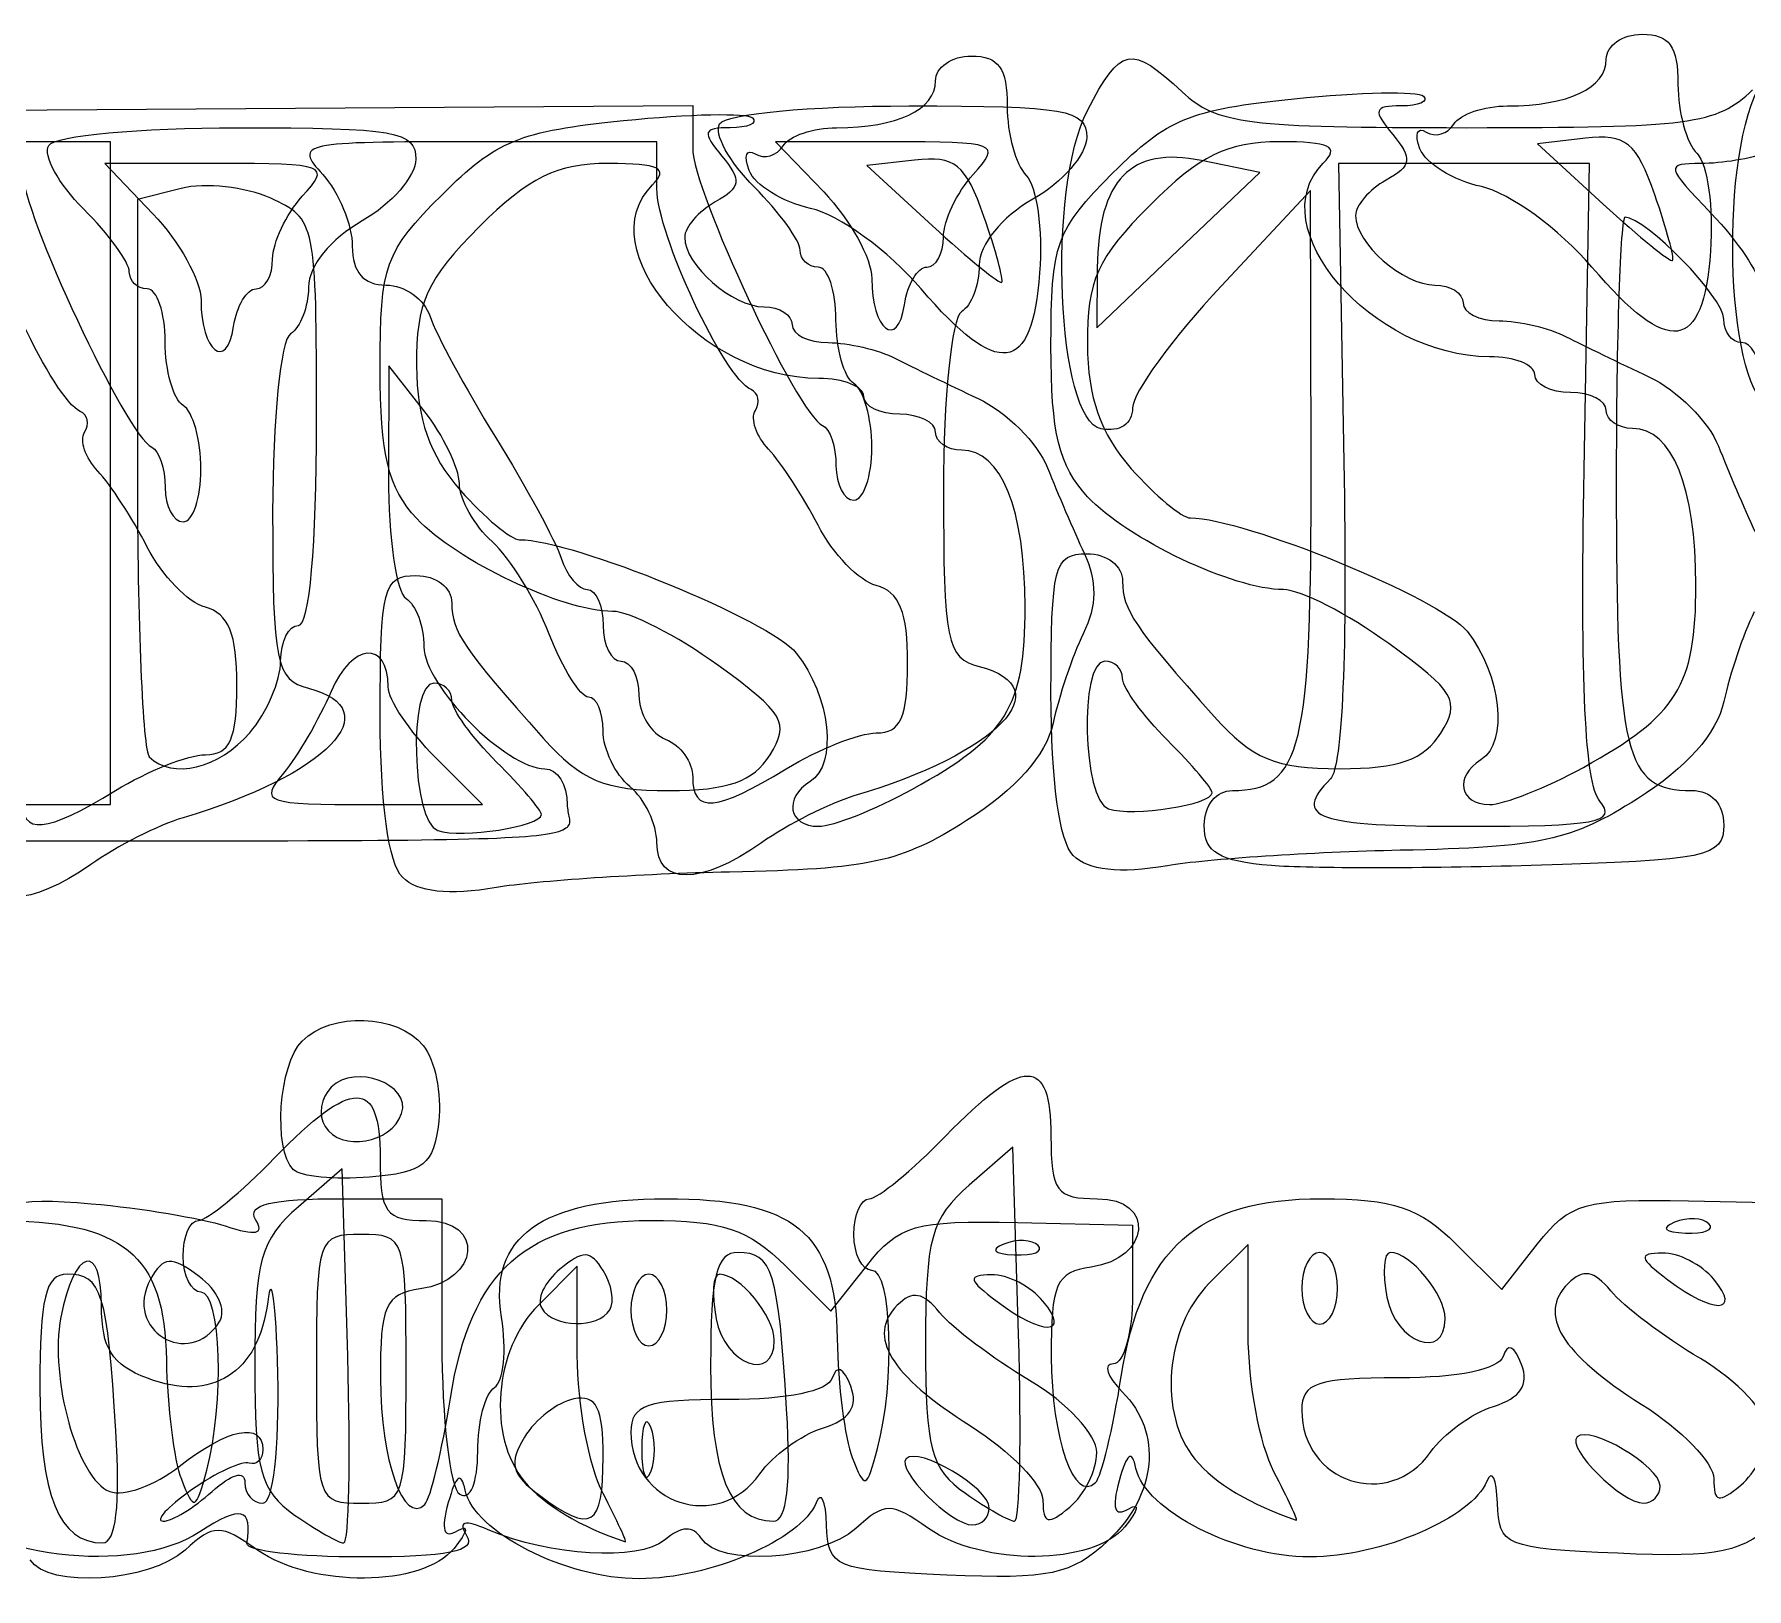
# Model space of a CAD drawing. Extents: x 2.03 to 5.39, y 7.1 to 8.91.
# Drawn here: x 2.6698 to 2.9885, y 7.5666 to 7.8558 of the extents above; entities that cross this region are included whole.
import ezdxf

# ---------------------------------------------------------------- set-up
doc = ezdxf.new("R2010")
doc.units = 0
doc.layers.add('Layer_1', color=7, linetype='CONTINUOUS')

msp = doc.modelspace()

# ---------------------------------------------------------------- linework, layer by layer
at = {"layer": 'Layer_1', "color": 7}
for p, q in [((2.659878, 7.841664), (2.792333, 7.842537)), ((2.792333, 7.842537), (2.792333, 7.834633)), ((2.684003, 7.835796), (2.656965, 7.835796)), ((2.684003, 7.77413), (2.684003, 7.835796)), ((2.78567, 7.835797), (2.75182, 7.835797)), ((2.78567, 7.827084), (2.78567, 7.835797)), ((2.828896, 7.835797), (2.807756, 7.835797)), ((2.807756, 7.835797), (2.816713, 7.826448)), ((2.958433, 7.836434), (2.949529, 7.835405)), ((2.833613, 7.832386), (2.824709, 7.831357)), ((2.897866, 7.830077), (2.887016, 7.832296)), ((2.887016, 7.832296), (2.887021, 7.832296)), ((2.949529, 7.835405), (2.961755, 7.824201)), ((2.704076, 7.831749), (2.682936, 7.831749)), ((2.682936, 7.831749), (2.691893, 7.8224)), ((2.824709, 7.831357), (2.836935, 7.820153)), ((2.882689, 7.815613), (2.897866, 7.830077)), ((2.93585, 7.831758), (2.912517, 7.831758)), ((2.912517, 7.831758), (2.91351, 7.776247)), ((2.959183, 7.831757), (2.93585, 7.831758)), ((2.958195, 7.774781), (2.959183, 7.831757)), ((2.697146, 7.827118), (2.689003, 7.825074)), ((2.907263, 7.826749), (2.890723, 7.809016)), ((2.90739, 7.775677), (2.907263, 7.826749)), ((2.971353, 7.825925), (2.971353, 7.825924)), ((2.689003, 7.825074), (2.689003, 7.774325)), ((2.846533, 7.821877), (2.846533, 7.821876)), ((2.867512, 7.801148), (2.882689, 7.815613)), ((2.835902, 7.812464), (2.835902, 7.812464)), ((2.867623, 7.812282), (2.867512, 7.801148)), ((2.959653, 7.812471), (2.959653, 7.812471)), ((2.711082, 7.808415), (2.711082, 7.808415)), ((2.834833, 7.808423), (2.834833, 7.808423)), ((2.735818, 7.79413), (2.73574, 7.773494)), ((2.742337, 7.785797), (2.735818, 7.79413)), ((2.684003, 7.712463), (2.684003, 7.77413)), ((2.709929, 7.725835), (2.709929, 7.725835)), ((2.744458, 7.721251), (2.744458, 7.721252)), ((2.753246, 7.712464), (2.744458, 7.721251)), ((2.809756, 7.719118), (2.809756, 7.719118)), ((2.958068, 7.719393), (2.958068, 7.719393)), ((2.684936, 7.71507), (2.684936, 7.71507)), ((2.833249, 7.715345), (2.833249, 7.715345)), ((2.889003, 7.71467), (2.889003, 7.71467)), ((2.657781, 7.712463), (2.684003, 7.712463)), ((2.732274, 7.712464), (2.753246, 7.712464)), ((2.961103, 7.71311), (2.961103, 7.71311)), ((2.764184, 7.710622), (2.764183, 7.710622)), ((2.785666, 7.705389), (2.78567, 7.705389)), ((2.863158, 7.702976), (2.863157, 7.702976)), ((2.738338, 7.698927), (2.738338, 7.698928)), ((2.900017, 7.701117), (2.900017, 7.701117)), ((2.738171, 7.654962), (2.738171, 7.654962)), ((2.851916, 7.648721), (2.843793, 7.641658)), ((2.852959, 7.613919), (2.851916, 7.648721)), ((2.718051, 7.644527), (2.718051, 7.644527)), ((2.727096, 7.644673), (2.718973, 7.63761)), ((2.72814, 7.609871), (2.727096, 7.644673)), ((2.72714, 7.639131), (2.74567, 7.639131)), ((2.74567, 7.639131), (2.74567, 7.612661)), ((2.977605, 7.638733), (2.999003, 7.63827)), ((2.852786, 7.634685), (2.874183, 7.634222)), ((2.874183, 7.634222), (2.874183, 7.621318)), ((2.981434, 7.634478), (2.981434, 7.634478)), ((2.856614, 7.63043), (2.856614, 7.630429)), ((2.895668, 7.630612), (2.888446, 7.62339)), ((2.89569, 7.614038), (2.895668, 7.630612)), ((2.934419, 7.630682), (2.942866, 7.622236)), ((2.942866, 7.622236), (2.949537, 7.630716)), ((2.770848, 7.626564), (2.763626, 7.619342)), ((2.770871, 7.60999), (2.770848, 7.626564)), ((2.809599, 7.626634), (2.818046, 7.618188)), ((2.818046, 7.618188), (2.824717, 7.626668)), ((2.912337, 7.622464), (2.912337, 7.622464)), ((2.982337, 7.624135), (2.982337, 7.62413)), ((2.857517, 7.620087), (2.857517, 7.620082)), ((2.704316, 7.616302), (2.704316, 7.616303)), ((2.77692, 7.618456), (2.77692, 7.618456)), ((2.787517, 7.618416), (2.787517, 7.618416)), ((2.932337, 7.616797), (2.932337, 7.616797)), ((2.807517, 7.612749), (2.807517, 7.612749)), ((2.85296, 7.613919), (2.852959, 7.613919)), ((2.72814, 7.609871), (2.72814, 7.609871)), ((2.739003, 7.607464), (2.739003, 7.607464)), ((2.809821, 7.599964), (2.809821, 7.599964)), ((2.784544, 7.59663), (2.784544, 7.59663)), ((2.685001, 7.595916), (2.685001, 7.595916)), ((2.77567, 7.591042), (2.77567, 7.591042)), ((2.867517, 7.591885), (2.867517, 7.591885)), ((2.929648, 7.591986), (2.929648, 7.591985)), ((2.804828, 7.587938), (2.804828, 7.587937)), ((2.900491, 7.588297), (2.900493, 7.588297)), ((2.702907, 7.584647), (2.702907, 7.584647)), ((2.775671, 7.584249), (2.775673, 7.584249)), ((2.972337, 7.58568), (2.972337, 7.58568)), ((2.847517, 7.581632), (2.847517, 7.581632))]:
    msp.add_line(p, q, dxfattribs=at)
for points in [[(2.962337, 7.851154), (2.962337, 7.853707), (2.965337, 7.855797), (2.969003, 7.855797)], [(2.969003, 7.855797), (2.974083, 7.855797), (2.97567, 7.853575), (2.97567, 7.846464)], [(2.837517, 7.847105), (2.837517, 7.849659), (2.840517, 7.851749), (2.844183, 7.851749)], [(2.844183, 7.851749), (2.849263, 7.851749), (2.85085, 7.849527), (2.85085, 7.842415)], [(2.865792, 7.841636), (2.871954, 7.853553), (2.873913, 7.853936), (2.883416, 7.845082)], [(2.943927, 7.842464), (2.955248, 7.842464), (2.962337, 7.84581), (2.962337, 7.851154)], [(2.819107, 7.838415), (2.830428, 7.838415), (2.837517, 7.841762), (2.837517, 7.847105)], [(2.883416, 7.845082), (2.889851, 7.839087), (2.895179, 7.838415), (2.936329, 7.838415)], [(2.904281, 7.843791), (2.916507, 7.845044), (2.92732, 7.845257), (2.928312, 7.844266)], [(2.936329, 7.838415), (2.978259, 7.838415), (2.982712, 7.839002), (2.989555, 7.845431)], [(2.97567, 7.846464), (2.97567, 7.84133), (2.977266, 7.835534), (2.979217, 7.833583)], [(2.99317, 7.786421), (2.984913, 7.787997), (2.983053, 7.831068), (2.990612, 7.845684)], [(2.79735, 7.839155), (2.798479, 7.840981), (2.814221, 7.84246), (2.83253, 7.84246)], [(2.83253, 7.84246), (2.861874, 7.84246), (2.865664, 7.841792), (2.865645, 7.836627)], [(2.85085, 7.842415), (2.85085, 7.837282), (2.852446, 7.831486), (2.854397, 7.829535)], [(2.870528, 7.829989), (2.880598, 7.840059), (2.88486, 7.841801), (2.904281, 7.843791)], [(2.924151, 7.842463), (2.919067, 7.842463), (2.918839, 7.841678), (2.922604, 7.837141)], [(2.928312, 7.844266), (2.929303, 7.843275), (2.927431, 7.842463), (2.924151, 7.842463)], [(2.93397, 7.839076), (2.935121, 7.840939), (2.939602, 7.842464), (2.943927, 7.842464)], [(2.745709, 7.825941), (2.755778, 7.836011), (2.76004, 7.837753), (2.779462, 7.839743)], [(2.779462, 7.839743), (2.791687, 7.840996), (2.802501, 7.841209), (2.803492, 7.840218)], [(2.80382, 7.827336), (2.799138, 7.832018), (2.796227, 7.837337), (2.79735, 7.839155)], [(2.803492, 7.840218), (2.804483, 7.839226), (2.802611, 7.838415), (2.799331, 7.838415)], [(2.86835, 7.782373), (2.860093, 7.783949), (2.858233, 7.827019), (2.865792, 7.841636)], [(2.928811, 7.837582), (2.930497, 7.83654), (2.932818, 7.837212), (2.93397, 7.839076)], [(2.67253, 7.835106), (2.673659, 7.836933), (2.689401, 7.838412), (2.70771, 7.838412)], [(2.70771, 7.838412), (2.737054, 7.838412), (2.740844, 7.837744), (2.740825, 7.832579)], [(2.75182, 7.835797), (2.719238, 7.835797), (2.718177, 7.835569), (2.723487, 7.829701)], [(2.799331, 7.838415), (2.794247, 7.838415), (2.794019, 7.837629), (2.797784, 7.833092)], [(2.80915, 7.835028), (2.810301, 7.836891), (2.814782, 7.838415), (2.819107, 7.838415)], [(2.84452, 7.829701), (2.849809, 7.835546), (2.849166, 7.835797), (2.828896, 7.835797)], [(2.865645, 7.836627), (2.865635, 7.833418), (2.861133, 7.828238), (2.855645, 7.825115)], [(2.901448, 7.835797), (2.891902, 7.835797), (2.886646, 7.833218), (2.877448, 7.824019)], [(2.90967, 7.831797), (2.912781, 7.834908), (2.910954, 7.835797), (2.901448, 7.835797)], [(2.922604, 7.837141), (2.926329, 7.832652), (2.926132, 7.83132), (2.921346, 7.828642)], [(2.927653, 7.834507), (2.926604, 7.83724), (2.927125, 7.838624), (2.928811, 7.837582)], [(2.971353, 7.825924), (2.967954, 7.835688), (2.965967, 7.837305), (2.958433, 7.836434)], [(2.679, 7.823288), (2.674318, 7.82797), (2.671407, 7.833289), (2.67253, 7.835106)], [(2.740825, 7.832579), (2.740815, 7.82937), (2.736314, 7.82419), (2.730825, 7.821067)], [(2.792333, 7.834633), (2.792333, 7.826704), (2.811812, 7.785099), (2.8165, 7.783016)], [(2.797784, 7.833092), (2.801509, 7.828604), (2.801312, 7.827272), (2.796526, 7.824593)], [(2.802833, 7.830459), (2.801784, 7.833192), (2.802305, 7.834576), (2.803991, 7.833534)], [(2.803991, 7.833534), (2.805677, 7.832492), (2.807998, 7.833164), (2.80915, 7.835028)], [(2.846533, 7.821876), (2.843134, 7.83164), (2.841147, 7.833257), (2.833613, 7.832386)], [(2.887021, 7.832296), (2.873841, 7.834992), (2.867779, 7.828738), (2.867623, 7.812282)], [(2.939098, 7.827443), (2.933852, 7.828595), (2.928702, 7.831774), (2.927653, 7.834507)], [(2.979217, 7.833583), (2.981168, 7.831632), (2.982293, 7.82347), (2.981717, 7.815445)], [(2.992244, 7.833772), (2.989344, 7.832659), (2.983813, 7.831749), (2.979954, 7.831749)], [(2.667513, 7.830585), (2.667513, 7.822656), (2.686992, 7.781051), (2.69168, 7.778968)], [(2.7197, 7.825653), (2.724989, 7.831498), (2.724346, 7.831749), (2.704076, 7.831749)], [(2.723487, 7.829701), (2.726521, 7.826348), (2.729003, 7.820348), (2.729003, 7.816368)], [(2.776628, 7.831749), (2.767082, 7.831749), (2.761826, 7.82917), (2.752628, 7.819971)], [(2.78485, 7.827749), (2.787961, 7.83086), (2.786134, 7.831749), (2.776628, 7.831749)], [(2.814278, 7.823395), (2.809032, 7.824547), (2.803882, 7.827726), (2.802833, 7.830459)], [(2.839003, 7.818034), (2.839003, 7.821098), (2.841486, 7.826348), (2.84452, 7.829701)], [(2.854397, 7.829535), (2.856348, 7.827584), (2.857473, 7.819422), (2.856897, 7.811397)], [(2.859003, 7.797759), (2.859003, 7.816929), (2.859858, 7.819318), (2.870528, 7.829989)], [(2.940625, 7.795797), (2.918688, 7.795797), (2.897875, 7.820002), (2.90967, 7.831797)], [(2.979954, 7.831749), (2.97328, 7.831749), (2.973375, 7.831291), (2.981893, 7.8224)], [(2.713812, 7.825277), (2.709124, 7.827414), (2.701624, 7.828242), (2.697146, 7.827118)], [(2.734183, 7.793711), (2.734183, 7.81288), (2.735038, 7.81527), (2.745709, 7.825941)], [(2.815805, 7.791749), (2.793868, 7.791749), (2.773055, 7.815954), (2.78485, 7.827749)], [(2.803191, 7.789679), (2.798166, 7.791908), (2.78567, 7.818585), (2.78567, 7.827084)], [(2.812333, 7.815642), (2.812333, 7.817392), (2.808502, 7.822654), (2.80382, 7.827336)], [(2.816713, 7.826448), (2.821639, 7.821306), (2.82567, 7.814056), (2.82567, 7.810337)], [(2.921346, 7.828642), (2.918224, 7.826895), (2.91567, 7.823933), (2.91567, 7.822059)], [(2.959653, 7.812471), (2.953593, 7.819553), (2.944343, 7.826291), (2.939098, 7.827443)], [(2.974675, 7.813692), (2.975057, 7.814074), (2.973562, 7.819579), (2.971353, 7.825925)], [(2.678371, 7.785631), (2.673346, 7.78786), (2.66085, 7.814537), (2.66085, 7.823036)], [(2.687513, 7.811594), (2.687513, 7.813344), (2.683682, 7.818606), (2.679, 7.823288)], [(2.722337, 7.783595), (2.722337, 7.820904), (2.722225, 7.821444), (2.713812, 7.825277)], [(2.714183, 7.813986), (2.714183, 7.81705), (2.716666, 7.8223), (2.7197, 7.825653)], [(2.796526, 7.824593), (2.793404, 7.822846), (2.79085, 7.819884), (2.79085, 7.818011)], [(2.834833, 7.808423), (2.828773, 7.815505), (2.819524, 7.822243), (2.814278, 7.823395)], [(2.855645, 7.825115), (2.849814, 7.821797), (2.845666, 7.816683), (2.845666, 7.812812)], [(2.877448, 7.824019), (2.86763, 7.814201), (2.865687, 7.809903), (2.865775, 7.798186)], [(2.961755, 7.824201), (2.968479, 7.818039), (2.974293, 7.81331), (2.974675, 7.813692)], [(2.691893, 7.8224), (2.696819, 7.817258), (2.70085, 7.810008), (2.70085, 7.806289)], [(2.730825, 7.821067), (2.724994, 7.817749), (2.720846, 7.812635), (2.720846, 7.808764)], [(2.752628, 7.819971), (2.74281, 7.810153), (2.740868, 7.805854), (2.740955, 7.794138)], [(2.836935, 7.820153), (2.843659, 7.813991), (2.849473, 7.809261), (2.849855, 7.809643)], [(2.849855, 7.809643), (2.850237, 7.810026), (2.848742, 7.81553), (2.846533, 7.821877)], [(2.91567, 7.822059), (2.91567, 7.816889), (2.924529, 7.80913), (2.930432, 7.80913)], [(2.965825, 7.821749), (2.964923, 7.821749), (2.964184, 7.799549), (2.964184, 7.772416)], [(2.984184, 7.802814), (2.984184, 7.806823), (2.969712, 7.821749), (2.965825, 7.821749)], [(2.981893, 7.8224), (2.986819, 7.817258), (2.99085, 7.811258), (2.99085, 7.809066)], [(2.729003, 7.816368), (2.729003, 7.811502), (2.73106, 7.80913), (2.735281, 7.80913)], [(2.79085, 7.818011), (2.79085, 7.812841), (2.799709, 7.805082), (2.805612, 7.805082)], [(2.835902, 7.812464), (2.837608, 7.812464), (2.839003, 7.81497), (2.839003, 7.818034)], [(2.711082, 7.808415), (2.712788, 7.808415), (2.714183, 7.810922), (2.714183, 7.813986)], [(2.815666, 7.81246), (2.813833, 7.81246), (2.812333, 7.813892), (2.812333, 7.815642)], [(2.981717, 7.815445), (2.98036, 7.796542), (2.974013, 7.795686), (2.959653, 7.812471)], [(2.690846, 7.808412), (2.689013, 7.808412), (2.687513, 7.809844), (2.687513, 7.811594)], [(2.819, 7.802657), (2.819, 7.808049), (2.8175, 7.81246), (2.815666, 7.81246)], [(2.82567, 7.810337), (2.82567, 7.800851), (2.830446, 7.797027), (2.831735, 7.80548)], [(2.831735, 7.80548), (2.832321, 7.809321), (2.834196, 7.812464), (2.835902, 7.812464)], [(2.856897, 7.811397), (2.85554, 7.792494), (2.849194, 7.791638), (2.834833, 7.808423)], [(2.845666, 7.812812), (2.845666, 7.809168), (2.844166, 7.80526), (2.842333, 7.804127)], [(2.69418, 7.798609), (2.69418, 7.804), (2.69268, 7.808412), (2.690846, 7.808412)], [(2.706915, 7.801432), (2.707501, 7.805273), (2.709376, 7.808415), (2.711082, 7.808415)], [(2.720846, 7.808764), (2.720846, 7.80512), (2.719346, 7.801212), (2.717513, 7.800079)], [(2.735281, 7.80913), (2.738734, 7.80913), (2.742418, 7.806505), (2.743467, 7.803297)], [(2.890723, 7.809016), (2.881626, 7.799263), (2.874184, 7.789029), (2.874184, 7.786272)], [(2.930432, 7.80913), (2.933313, 7.80913), (2.93567, 7.80763), (2.93567, 7.805796)], [(2.70085, 7.806289), (2.70085, 7.796803), (2.705626, 7.792979), (2.706915, 7.801432)], [(2.805612, 7.805082), (2.808493, 7.805082), (2.81085, 7.803582), (2.81085, 7.801748)], [(2.842333, 7.804127), (2.840496, 7.802992), (2.839, 7.788111), (2.839, 7.770985)], [(2.93567, 7.805796), (2.93567, 7.803963), (2.93869, 7.802463), (2.942382, 7.802463)], [(2.743467, 7.803297), (2.744516, 7.800089), (2.750008, 7.789964), (2.75567, 7.780797)], [(2.81085, 7.801748), (2.81085, 7.799915), (2.81387, 7.798415), (2.817562, 7.798415)], [(2.822333, 7.790793), (2.8205, 7.791927), (2.819, 7.797265), (2.819, 7.802657)], [(2.942382, 7.802463), (2.946073, 7.802463), (2.951698, 7.801138), (2.954882, 7.799519)], [(2.987517, 7.798415), (2.985684, 7.798415), (2.984184, 7.800395), (2.984184, 7.802814)], [(2.697513, 7.786745), (2.69568, 7.787878), (2.69418, 7.793217), (2.69418, 7.798609)], [(2.717513, 7.800079), (2.715676, 7.798943), (2.71418, 7.784063), (2.71418, 7.766937)], [(2.817562, 7.798415), (2.821253, 7.798415), (2.826878, 7.79709), (2.830062, 7.795471)], [(2.865814, 7.769743), (2.860471, 7.775479), (2.859003, 7.781515), (2.859003, 7.797759)], [(2.865775, 7.798186), (2.865853, 7.788167), (2.868198, 7.781498), (2.873949, 7.774964)], [(2.954882, 7.799519), (2.958065, 7.797899), (2.96499, 7.794541), (2.97027, 7.792057)], [(2.99085, 7.792485), (2.99085, 7.795747), (2.98935, 7.798415), (2.987517, 7.798415)], [(2.740955, 7.794138), (2.741033, 7.784119), (2.743378, 7.77745), (2.749129, 7.770916)], [(2.830062, 7.795471), (2.833245, 7.793851), (2.84017, 7.790493), (2.845451, 7.788009)], [(2.949003, 7.792464), (2.949003, 7.794297), (2.945233, 7.795797), (2.940625, 7.795797)], [(2.740994, 7.765695), (2.735651, 7.771431), (2.734183, 7.777467), (2.734183, 7.793711)], [(2.824183, 7.788416), (2.824183, 7.790249), (2.820413, 7.791749), (2.815805, 7.791749)], [(2.95567, 7.78913), (2.952003, 7.78913), (2.949003, 7.79063), (2.949003, 7.792464)], [(2.97027, 7.792057), (2.975551, 7.789572), (2.981363, 7.783772), (2.983185, 7.779168)], [(2.803993, 7.785781), (2.804938, 7.78731), (2.804577, 7.789064), (2.803191, 7.789679)], [(2.825666, 7.77893), (2.825666, 7.784322), (2.824166, 7.78966), (2.822333, 7.790793)], [(2.83085, 7.785082), (2.827183, 7.785082), (2.824183, 7.786582), (2.824183, 7.788416)], [(2.845451, 7.788009), (2.850731, 7.785524), (2.856543, 7.779724), (2.858366, 7.77512)], [(2.962337, 7.785797), (2.962337, 7.78763), (2.959337, 7.78913), (2.95567, 7.78913)], [(2.679174, 7.781733), (2.680118, 7.783262), (2.679757, 7.785016), (2.678371, 7.785631)], [(2.700846, 7.774882), (2.700846, 7.780274), (2.699346, 7.785612), (2.697513, 7.786745)], [(2.748929, 7.772147), (2.748885, 7.775071), (2.745922, 7.781214), (2.742337, 7.785797)], [(2.806473, 7.778566), (2.804164, 7.781005), (2.803049, 7.784252), (2.803993, 7.785781)], [(2.837517, 7.781749), (2.837517, 7.783582), (2.834517, 7.785082), (2.83085, 7.785082)], [(2.874184, 7.786272), (2.874184, 7.783297), (2.871813, 7.781712), (2.86835, 7.782373)], [(2.967219, 7.782464), (2.964534, 7.782464), (2.962337, 7.783964), (2.962337, 7.785797)], [(2.681653, 7.774518), (2.679344, 7.776957), (2.678229, 7.780204), (2.679174, 7.781733)], [(2.719003, 7.745797), (2.72103, 7.745797), (2.722337, 7.760619), (2.722337, 7.783595)], [(2.8165, 7.783016), (2.817875, 7.782405), (2.819, 7.77903), (2.819, 7.775516)], [(2.842399, 7.778416), (2.839714, 7.778416), (2.837517, 7.779916), (2.837517, 7.781749)], [(2.979003, 7.75332), (2.979003, 7.771473), (2.974559, 7.782464), (2.967219, 7.782464)], [(2.69168, 7.778968), (2.693055, 7.778356), (2.69418, 7.774981), (2.69418, 7.771468)], [(2.75567, 7.780797), (2.761332, 7.77163), (2.766823, 7.761505), (2.767873, 7.758297)], [(2.81567, 7.764439), (2.81292, 7.769769), (2.808781, 7.776126), (2.806473, 7.778566)], [(2.822333, 7.769127), (2.824166, 7.769127), (2.825666, 7.773538), (2.825666, 7.77893)], [(2.854183, 7.749272), (2.854183, 7.767425), (2.849739, 7.778416), (2.842399, 7.778416)], [(2.983185, 7.779168), (2.985008, 7.774564), (2.988067, 7.767422), (2.989981, 7.763297)], [(2.819, 7.775516), (2.819, 7.772002), (2.8205, 7.769127), (2.822333, 7.769127)], [(2.858366, 7.77512), (2.860189, 7.770515), (2.863247, 7.763373), (2.865162, 7.759248)], [(2.873949, 7.774964), (2.878386, 7.769922), (2.883341, 7.765797), (2.884959, 7.765797)], [(2.892755, 7.715082), (2.905682, 7.715082), (2.907521, 7.722697), (2.90739, 7.775677)], [(2.91351, 7.776247), (2.914147, 7.740669), (2.913249, 7.719481), (2.91101, 7.717242)], [(2.69085, 7.76039), (2.6881, 7.765721), (2.683961, 7.772078), (2.681653, 7.774518)], [(2.689003, 7.774325), (2.689003, 7.746412), (2.690003, 7.722575), (2.691225, 7.721353)], [(2.697513, 7.765079), (2.699346, 7.765079), (2.700846, 7.76949), (2.700846, 7.774882)], [(2.73574, 7.773494), (2.735696, 7.762144), (2.737166, 7.75193), (2.739, 7.750797)], [(2.755019, 7.761386), (2.751711, 7.76438), (2.74897, 7.769223), (2.748929, 7.772147)], [(2.961103, 7.71311), (2.958376, 7.716396), (2.957504, 7.734893), (2.958195, 7.774781)], [(2.964184, 7.772416), (2.964184, 7.72146), (2.965741, 7.715082), (2.978184, 7.715082)], [(2.69418, 7.771468), (2.69418, 7.767954), (2.69568, 7.765079), (2.697513, 7.765079)], [(2.749129, 7.770916), (2.753566, 7.765874), (2.758521, 7.761749), (2.76014, 7.761749)], [(2.839, 7.770985), (2.839, 7.742708), (2.839601, 7.739747), (2.845666, 7.738161)], [(2.902243, 7.752464), (2.892946, 7.752464), (2.873176, 7.761842), (2.865814, 7.769743)], [(2.71418, 7.766937), (2.71418, 7.73866), (2.714781, 7.735699), (2.720846, 7.734113)], [(2.777424, 7.748416), (2.768127, 7.748416), (2.748356, 7.757793), (2.740994, 7.765695)], [(2.884959, 7.765797), (2.894908, 7.765797), (2.93162, 7.750753), (2.936429, 7.744706)], [(2.826503, 7.753216), (2.823295, 7.754058), (2.81842, 7.759108), (2.81567, 7.764439)], [(2.701683, 7.749168), (2.698475, 7.750009), (2.6936, 7.75506), (2.69085, 7.76039)], [(2.765642, 7.744202), (2.763109, 7.750659), (2.758328, 7.758391), (2.755019, 7.761386)], [(2.76014, 7.761749), (2.770088, 7.761749), (2.806801, 7.746705), (2.811609, 7.740658)], [(2.859003, 7.73313), (2.859003, 7.756908), (2.859573, 7.75913), (2.86567, 7.75913)], [(2.865162, 7.759248), (2.867607, 7.753979), (2.867561, 7.749517), (2.865006, 7.744248)], [(2.86567, 7.75913), (2.869455, 7.75913), (2.872337, 7.756908), (2.872337, 7.75399)], [(2.767873, 7.758297), (2.768922, 7.755089), (2.771106, 7.752464), (2.772725, 7.752464)], [(2.734183, 7.729082), (2.734183, 7.75286), (2.734753, 7.755082), (2.74085, 7.755082)], [(2.74085, 7.755082), (2.744635, 7.755082), (2.747517, 7.75286), (2.747517, 7.749942)], [(2.832337, 7.738742), (2.832337, 7.748265), (2.830795, 7.752091), (2.826503, 7.753216)], [(2.872337, 7.75399), (2.872337, 7.748698), (2.87445, 7.745579), (2.889364, 7.728871)], [(2.958068, 7.719393), (2.975544, 7.729003), (2.979003, 7.734608), (2.979003, 7.75332)], [(2.739, 7.750797), (2.740833, 7.749664), (2.742333, 7.745625), (2.742333, 7.741821)], [(2.747517, 7.749942), (2.747517, 7.744649), (2.749631, 7.741531), (2.764544, 7.724823)], [(2.772725, 7.752464), (2.774345, 7.752464), (2.77567, 7.749464), (2.77567, 7.745797)], [(2.921847, 7.742435), (2.914233, 7.747951), (2.905411, 7.752464), (2.902243, 7.752464)], [(2.707517, 7.734693), (2.707517, 7.744216), (2.705975, 7.748043), (2.701683, 7.749168)], [(2.797027, 7.738387), (2.789413, 7.743903), (2.780591, 7.748416), (2.777424, 7.748416)], [(2.833249, 7.715345), (2.850724, 7.724955), (2.854183, 7.73056), (2.854183, 7.749272)], [(2.989826, 7.748297), (2.987825, 7.744172), (2.985294, 7.736672), (2.9842, 7.731632)], [(2.71567, 7.739168), (2.71567, 7.742814), (2.71717, 7.745797), (2.719003, 7.745797)], [(2.73567, 7.734388), (2.73567, 7.743151), (2.72892, 7.742578), (2.72504, 7.733485)], [(2.772959, 7.732464), (2.771468, 7.732464), (2.768175, 7.737746), (2.765642, 7.744202)], [(2.77567, 7.745797), (2.77567, 7.74213), (2.77717, 7.73913), (2.779003, 7.73913)], [(2.865006, 7.744248), (2.863006, 7.740123), (2.860474, 7.732624), (2.85938, 7.727584)], [(2.936429, 7.744706), (2.942804, 7.736689), (2.944171, 7.723991), (2.939003, 7.720797)], [(2.742333, 7.741821), (2.742333, 7.734585), (2.757649, 7.719141), (2.764833, 7.719134)], [(2.811609, 7.740658), (2.817985, 7.732641), (2.819352, 7.719943), (2.814183, 7.716749)], [(2.931545, 7.725769), (2.935253, 7.731706), (2.934229, 7.733466), (2.921847, 7.742435)], [(2.709929, 7.725835), (2.713087, 7.729523), (2.71567, 7.735523), (2.71567, 7.739168)], [(2.779003, 7.73913), (2.780837, 7.73913), (2.782337, 7.736291), (2.782337, 7.73282)], [(2.806725, 7.72172), (2.810433, 7.727657), (2.809409, 7.729418), (2.797027, 7.738387)], [(2.845666, 7.738161), (2.860893, 7.734179), (2.849115, 7.722014), (2.822333, 7.71406)], [(2.826503, 7.725785), (2.831055, 7.725795), (2.832337, 7.72864), (2.832337, 7.738742)], [(2.869003, 7.73913), (2.864202, 7.73913), (2.864868, 7.713286), (2.869711, 7.711672)], [(2.872337, 7.735949), (2.872337, 7.737699), (2.870837, 7.73913), (2.869003, 7.73913)], [(2.720846, 7.734113), (2.736073, 7.730131), (2.724295, 7.717966), (2.697513, 7.710012)], [(2.701683, 7.721736), (2.706235, 7.721746), (2.707517, 7.724592), (2.707517, 7.734693)], [(2.744458, 7.721252), (2.739624, 7.726085), (2.73567, 7.731996), (2.73567, 7.734388)], [(2.744183, 7.735082), (2.739382, 7.735082), (2.740048, 7.709238), (2.744891, 7.707624)], [(2.747517, 7.7319), (2.747517, 7.73365), (2.746017, 7.735082), (2.744183, 7.735082)], [(2.88067, 7.724433), (2.876087, 7.729017), (2.872337, 7.734199), (2.872337, 7.735949)], [(2.72504, 7.733485), (2.722844, 7.72834), (2.718855, 7.721505), (2.716175, 7.718297)], [(2.75585, 7.720385), (2.751267, 7.724969), (2.747517, 7.73015), (2.747517, 7.7319)], [(2.77567, 7.726205), (2.77567, 7.729647), (2.77445, 7.732464), (2.772959, 7.732464)], [(2.782337, 7.73282), (2.782337, 7.72935), (2.784587, 7.725647), (2.787337, 7.724592)], [(2.863157, 7.702976), (2.860551, 7.705583), (2.859003, 7.716816), (2.859003, 7.73313)], [(2.9842, 7.731632), (2.982904, 7.72566), (2.977297, 7.719352), (2.968107, 7.713527)], [(2.738338, 7.698928), (2.735731, 7.701535), (2.734183, 7.712768), (2.734183, 7.729082)], [(2.85938, 7.727584), (2.858084, 7.721612), (2.852477, 7.715304), (2.843287, 7.709479)], [(2.889364, 7.728871), (2.89648, 7.720898), (2.900721, 7.71913), (2.912729, 7.71913)], [(2.691225, 7.721353), (2.695491, 7.717087), (2.704232, 7.719181), (2.709929, 7.725835)], [(2.764544, 7.724823), (2.771661, 7.71685), (2.775901, 7.715082), (2.787909, 7.715082)], [(2.78067, 7.715797), (2.77792, 7.718079), (2.77567, 7.722763), (2.77567, 7.726205)], [(2.787337, 7.724592), (2.790087, 7.723536), (2.792337, 7.720376), (2.792337, 7.717568)], [(2.809756, 7.719118), (2.815759, 7.722778), (2.823295, 7.725778), (2.826503, 7.725785)], [(2.889003, 7.71467), (2.889003, 7.715457), (2.885253, 7.71985), (2.88067, 7.724433)], [(2.912729, 7.71913), (2.923769, 7.71913), (2.928426, 7.720773), (2.931545, 7.725769)], [(2.684936, 7.71507), (2.690939, 7.71873), (2.698475, 7.72173), (2.701683, 7.721736)], [(2.787909, 7.715082), (2.798949, 7.715082), (2.803606, 7.716725), (2.806725, 7.72172)], [(2.939003, 7.720797), (2.934005, 7.717708), (2.934991, 7.712464), (2.940568, 7.712464)], [(2.716175, 7.718297), (2.71162, 7.712843), (2.712668, 7.712464), (2.732274, 7.712464)], [(2.764183, 7.710622), (2.764183, 7.711409), (2.760433, 7.715802), (2.75585, 7.720385)], [(2.764833, 7.719134), (2.767125, 7.719132), (2.769, 7.71613), (2.769, 7.712464)], [(2.792337, 7.717568), (2.792337, 7.710751), (2.796664, 7.711136), (2.809756, 7.719118)], [(2.940568, 7.712464), (2.943263, 7.712464), (2.951138, 7.715582), (2.958068, 7.719393)], [(2.667517, 7.71352), (2.667517, 7.706703), (2.671844, 7.707088), (2.684936, 7.71507)], [(2.78567, 7.705389), (2.78567, 7.708831), (2.78342, 7.713515), (2.78067, 7.715797)], [(2.814183, 7.716749), (2.809186, 7.71366), (2.810171, 7.708416), (2.815749, 7.708416)], [(2.815749, 7.708416), (2.818443, 7.708416), (2.826318, 7.711534), (2.833249, 7.715345)], [(2.869711, 7.711672), (2.874241, 7.710162), (2.889003, 7.712457), (2.889003, 7.71467)], [(2.887517, 7.708617), (2.887517, 7.712272), (2.889793, 7.715082), (2.892755, 7.715082)], [(2.91101, 7.717242), (2.903772, 7.710004), (2.908315, 7.708416), (2.936258, 7.708416)], [(2.978184, 7.715082), (2.981897, 7.715082), (2.984184, 7.712621), (2.984184, 7.708623)], [(2.769, 7.712464), (2.769, 7.704936), (2.784126, 7.705678), (2.630666, 7.705678)], [(2.822333, 7.71406), (2.81775, 7.712699), (2.810018, 7.708782), (2.805152, 7.705356)], [(2.968107, 7.713527), (2.955788, 7.705717), (2.950207, 7.704507), (2.924, 7.703958)], [(2.936258, 7.708416), (2.960596, 7.708416), (2.964403, 7.709134), (2.961103, 7.71311)], [(2.697513, 7.710012), (2.69293, 7.708651), (2.685198, 7.704734), (2.680332, 7.701308)], [(2.744891, 7.707624), (2.749421, 7.706114), (2.764184, 7.708409), (2.764184, 7.710622)], [(2.843287, 7.709479), (2.830968, 7.701669), (2.825388, 7.700458), (2.79918, 7.69991)], [(2.900017, 7.701117), (2.890224, 7.701927), (2.887517, 7.703552), (2.887517, 7.708617)], [(2.984184, 7.708623), (2.984184, 7.702699), (2.981218, 7.702079), (2.94835, 7.701123)], [(2.805152, 7.705356), (2.793808, 7.69737), (2.785666, 7.697382), (2.785666, 7.705389)], [(2.880655, 7.701076), (2.871741, 7.69957), (2.865933, 7.7002), (2.863158, 7.702976)], [(2.924, 7.703958), (2.907499, 7.703612), (2.887993, 7.702315), (2.880655, 7.701076)], [(2.680332, 7.701308), (2.668988, 7.693321), (2.660846, 7.693334), (2.660846, 7.701341)], [(2.755835, 7.697027), (2.746921, 7.695521), (2.741113, 7.696152), (2.738338, 7.698927)], [(2.79918, 7.69991), (2.782679, 7.699564), (2.763173, 7.698267), (2.755835, 7.697027)], [(2.94835, 7.701123), (2.928642, 7.700551), (2.906892, 7.700548), (2.900017, 7.701117)], [(2.71967, 7.668464), (2.725137, 7.673931), (2.737328, 7.673498), (2.742169, 7.667665)], [(2.718051, 7.644527), (2.714238, 7.64834), (2.715304, 7.664097), (2.71967, 7.668464)], [(2.742169, 7.667665), (2.74436, 7.665026), (2.745668, 7.658651), (2.745077, 7.653498)], [(2.738171, 7.654962), (2.739993, 7.660436), (2.729549, 7.664343), (2.72507, 7.659863)], [(2.839369, 7.650762), (2.853861, 7.665678), (2.859003, 7.665687), (2.859003, 7.650795)], [(2.714549, 7.646714), (2.729041, 7.66163), (2.734183, 7.661639), (2.734183, 7.646747)], [(2.72507, 7.659863), (2.723153, 7.657946), (2.722643, 7.654664), (2.723938, 7.65257)], [(2.723938, 7.65257), (2.726883, 7.647804), (2.736315, 7.64939), (2.738171, 7.654962)], [(2.745077, 7.653498), (2.744152, 7.645428), (2.74237, 7.643992), (2.732217, 7.643138)], [(2.825202, 7.639131), (2.826778, 7.639131), (2.833153, 7.644365), (2.839369, 7.650762)], [(2.859003, 7.650795), (2.859003, 7.640484), (2.86, 7.639129), (2.867581, 7.639129)], [(2.700382, 7.635083), (2.701958, 7.635083), (2.708333, 7.640317), (2.714549, 7.646714)], [(2.732217, 7.643138), (2.725735, 7.642592), (2.71936, 7.643216), (2.718051, 7.644527)], [(2.734183, 7.646747), (2.734183, 7.636436), (2.73518, 7.63508), (2.742761, 7.63508)], [(2.843793, 7.641658), (2.836682, 7.635475), (2.83567, 7.631788), (2.83567, 7.612052)], [(2.652919, 7.630776), (2.662095, 7.638497), (2.665748, 7.639482), (2.680419, 7.638189)], [(2.680419, 7.638189), (2.689724, 7.637369), (2.700946, 7.635508), (2.705358, 7.634055)], [(2.710994, 7.635272), (2.709298, 7.638018), (2.713954, 7.639131), (2.72714, 7.639131)], [(2.756753, 7.617081), (2.754332, 7.632), (2.764223, 7.639131), (2.787337, 7.639131)], [(2.787337, 7.639131), (2.811229, 7.639131), (2.818942, 7.632839), (2.819238, 7.613108)], [(2.822337, 7.632464), (2.822337, 7.636131), (2.823626, 7.639131), (2.825202, 7.639131)], [(2.867581, 7.639129), (2.878522, 7.639129), (2.877548, 7.627977), (2.866469, 7.626397)], [(2.872079, 7.606042), (2.875846, 7.629872), (2.88627, 7.639129), (2.909341, 7.639129)], [(2.909341, 7.639129), (2.922697, 7.639129), (2.927637, 7.637465), (2.934419, 7.630682)], [(2.949537, 7.630716), (2.955533, 7.638339), (2.958372, 7.63915), (2.977605, 7.638733)], [(2.662517, 7.635083), (2.686409, 7.635083), (2.694122, 7.628791), (2.694418, 7.60906)], [(2.697517, 7.628416), (2.697517, 7.632083), (2.698806, 7.635083), (2.700382, 7.635083)], [(2.705358, 7.634055), (2.711097, 7.632166), (2.712701, 7.632512), (2.710994, 7.635272)], [(2.718973, 7.63761), (2.711862, 7.631427), (2.710851, 7.62774), (2.710851, 7.608004)], [(2.742761, 7.63508), (2.753702, 7.63508), (2.752728, 7.623929), (2.741649, 7.622349)], [(2.747259, 7.601994), (2.751026, 7.625824), (2.76145, 7.63508), (2.784521, 7.63508)], [(2.784521, 7.63508), (2.797877, 7.63508), (2.802817, 7.633417), (2.809599, 7.626634)], [(2.824717, 7.626668), (2.830713, 7.634291), (2.833552, 7.635102), (2.852786, 7.634685)], [(2.975045, 7.634741), (2.972386, 7.633676), (2.973176, 7.632887), (2.977059, 7.632727)], [(2.981434, 7.634478), (2.980326, 7.635585), (2.977451, 7.635704), (2.975045, 7.634741)], [(2.73067, 7.632464), (2.722522, 7.632464), (2.722337, 7.631908), (2.722337, 7.607464)], [(2.739003, 7.607464), (2.739003, 7.631908), (2.738818, 7.632464), (2.73067, 7.632464)], [(2.82567, 7.625797), (2.823837, 7.625797), (2.822337, 7.628797), (2.822337, 7.632464)], [(2.856614, 7.630429), (2.855506, 7.631537), (2.852631, 7.631655), (2.850225, 7.630693)], [(2.977059, 7.632727), (2.980573, 7.632583), (2.982541, 7.63337), (2.981434, 7.634478)], [(2.682337, 7.619245), (2.682337, 7.631291), (2.677219, 7.629837), (2.674784, 7.617099)], [(2.700497, 7.624669), (2.69522, 7.628528), (2.693887, 7.628449), (2.691474, 7.624137)], [(2.70085, 7.621749), (2.699017, 7.621749), (2.697517, 7.624749), (2.697517, 7.628416)], [(2.775704, 7.625742), (2.773349, 7.629553), (2.771926, 7.629605), (2.767627, 7.626038)], [(2.800775, 7.629131), (2.796731, 7.629131), (2.79567, 7.624767), (2.79567, 7.608131)], [(2.809821, 7.599964), (2.808244, 7.625739), (2.807192, 7.629131), (2.800775, 7.629131)], [(2.850225, 7.630693), (2.847566, 7.629628), (2.848356, 7.628839), (2.852239, 7.628679)], [(2.852239, 7.628679), (2.855753, 7.628534), (2.857721, 7.629322), (2.856614, 7.63043)], [(2.909003, 7.62913), (2.90717, 7.62913), (2.90567, 7.62613), (2.90567, 7.622464)], [(2.912337, 7.622464), (2.912337, 7.62613), (2.910837, 7.62913), (2.909003, 7.62913)], [(2.922132, 7.62913), (2.92092, 7.62913), (2.920645, 7.62538), (2.921521, 7.620797)], [(2.932337, 7.616797), (2.932337, 7.621348), (2.925898, 7.62913), (2.922132, 7.62913)], [(2.972762, 7.629024), (2.968204, 7.628935), (2.968371, 7.628135), (2.973807, 7.624024)], [(2.982337, 7.62413), (2.980054, 7.62688), (2.975746, 7.629083), (2.972762, 7.629024)], [(2.715136, 7.606631), (2.714843, 7.619922), (2.713998, 7.625924), (2.713259, 7.619969)], [(2.767627, 7.626038), (2.764758, 7.623657), (2.763232, 7.620378), (2.764237, 7.618753)], [(2.77692, 7.618456), (2.777824, 7.619919), (2.777277, 7.623197), (2.775704, 7.625742)], [(2.826731, 7.592643), (2.830071, 7.605129), (2.829409, 7.625797), (2.82567, 7.625797)], [(2.866469, 7.626397), (2.859943, 7.625466), (2.85901, 7.623368), (2.859054, 7.60973)], [(2.963157, 7.621963), (2.960053, 7.625783), (2.95801, 7.626138), (2.955215, 7.623342)], [(2.675955, 7.625083), (2.671911, 7.625083), (2.67085, 7.620718), (2.67085, 7.604083)], [(2.685001, 7.595916), (2.683424, 7.621691), (2.682372, 7.625083), (2.675955, 7.625083)], [(2.691474, 7.624137), (2.686231, 7.614768), (2.698675, 7.607176), (2.704316, 7.616302)], [(2.704316, 7.616303), (2.705621, 7.618414), (2.703902, 7.622179), (2.700497, 7.624669)], [(2.741649, 7.622349), (2.735123, 7.621417), (2.73419, 7.619319), (2.734234, 7.605682)], [(2.784183, 7.625082), (2.78235, 7.625082), (2.78085, 7.622082), (2.78085, 7.618416)], [(2.787517, 7.618416), (2.787517, 7.622082), (2.786017, 7.625082), (2.784183, 7.625082)], [(2.797312, 7.625082), (2.7961, 7.625082), (2.795825, 7.621332), (2.796701, 7.616749)], [(2.807517, 7.612749), (2.807517, 7.6173), (2.801078, 7.625082), (2.797312, 7.625082)], [(2.838337, 7.617915), (2.835233, 7.621735), (2.833191, 7.62209), (2.830395, 7.619294)], [(2.847942, 7.624976), (2.843384, 7.624887), (2.843551, 7.624087), (2.848987, 7.619976)], [(2.857517, 7.620082), (2.855234, 7.622832), (2.850926, 7.625035), (2.847942, 7.624976)], [(2.888446, 7.62339), (2.88019, 7.615134), (2.878899, 7.598954), (2.88583, 7.590602)], [(2.90567, 7.622464), (2.90567, 7.618797), (2.90717, 7.615797), (2.909003, 7.615797)], [(2.909003, 7.615797), (2.910837, 7.615797), (2.912337, 7.618797), (2.912337, 7.622464)], [(2.955215, 7.623342), (2.949494, 7.617622), (2.953934, 7.61031), (2.968844, 7.600898)], [(2.973807, 7.624024), (2.982229, 7.617654), (2.987655, 7.617722), (2.982337, 7.624135)], [(2.690888, 7.605714), (2.68426, 7.608235), (2.682337, 7.611278), (2.682337, 7.619245)], [(2.713259, 7.619969), (2.711613, 7.606708), (2.702892, 7.601151), (2.690888, 7.605714)], [(2.701911, 7.588595), (2.705251, 7.601081), (2.70459, 7.621749), (2.70085, 7.621749)], [(2.763626, 7.619342), (2.75537, 7.611086), (2.754079, 7.594906), (2.76101, 7.586554)], [(2.830395, 7.619294), (2.824674, 7.613573), (2.829114, 7.606262), (2.844024, 7.59685)], [(2.848987, 7.619976), (2.857409, 7.613606), (2.862835, 7.613674), (2.857517, 7.620087)], [(2.874183, 7.621318), (2.874183, 7.614221), (2.872576, 7.608414), (2.870612, 7.608414)], [(2.921521, 7.620797), (2.923144, 7.612307), (2.932337, 7.608907), (2.932337, 7.616797)], [(2.979837, 7.60937), (2.972962, 7.613467), (2.965456, 7.619134), (2.963157, 7.621963)], [(2.674784, 7.617099), (2.672599, 7.605665), (2.677827, 7.586962), (2.683856, 7.584649)], [(2.75545, 7.603995), (2.757163, 7.605054), (2.757749, 7.610942), (2.756753, 7.617081)], [(2.764237, 7.618753), (2.76651, 7.615074), (2.774711, 7.614883), (2.77692, 7.618456)], [(2.78085, 7.618416), (2.78085, 7.614749), (2.78235, 7.611749), (2.784183, 7.611749)], [(2.784183, 7.611749), (2.786017, 7.611749), (2.787517, 7.614749), (2.787517, 7.618416)], [(2.796701, 7.616749), (2.798324, 7.608258), (2.807517, 7.604859), (2.807517, 7.612749)], [(2.855017, 7.605322), (2.848142, 7.609419), (2.840636, 7.615086), (2.838337, 7.617915)], [(2.74567, 7.612661), (2.74567, 7.598102), (2.74717, 7.585264), (2.749003, 7.584131)], [(2.819238, 7.613108), (2.819366, 7.604504), (2.820614, 7.594544), (2.822011, 7.590976)], [(2.852245, 7.579124), (2.853212, 7.57912), (2.853534, 7.594778), (2.85296, 7.613919)], [(2.900493, 7.588297), (2.897863, 7.593339), (2.895702, 7.604922), (2.89569, 7.614038)], [(2.727425, 7.575076), (2.728392, 7.575072), (2.728714, 7.59073), (2.72814, 7.609871)], [(2.775673, 7.584249), (2.773043, 7.589291), (2.770882, 7.600874), (2.770871, 7.60999)], [(2.83567, 7.612052), (2.83567, 7.592535), (2.836665, 7.588812), (2.843079, 7.58432)], [(2.859054, 7.60973), (2.859099, 7.594455), (2.863353, 7.582368), (2.86729, 7.586304)], [(2.943114, 7.609795), (2.942296, 7.607343), (2.934801, 7.605797), (2.923725, 7.605797)], [(2.946555, 7.608299), (2.945212, 7.611798), (2.943962, 7.612341), (2.943114, 7.609795)], [(2.992337, 7.595934), (2.992337, 7.599305), (2.986876, 7.605175), (2.979837, 7.60937)], [(2.694418, 7.60906), (2.694547, 7.600456), (2.695795, 7.590496), (2.697191, 7.586928)], [(2.710851, 7.608004), (2.710851, 7.588487), (2.711845, 7.584764), (2.718259, 7.580272)], [(2.712337, 7.582464), (2.714301, 7.582464), (2.715451, 7.592386), (2.715136, 7.606631)], [(2.722337, 7.607464), (2.722337, 7.583019), (2.722522, 7.582464), (2.73067, 7.582464)], [(2.73067, 7.582464), (2.738818, 7.582464), (2.739003, 7.583019), (2.739003, 7.607464)], [(2.79567, 7.608131), (2.79567, 7.587954), (2.799234, 7.579131), (2.807383, 7.579131)], [(2.821735, 7.604251), (2.820392, 7.60775), (2.819142, 7.608293), (2.818294, 7.605747)], [(2.86729, 7.586304), (2.86838, 7.587394), (2.870535, 7.596276), (2.872079, 7.606042)], [(2.870612, 7.608414), (2.868648, 7.608414), (2.869398, 7.606057), (2.872279, 7.603176)], [(2.941333, 7.600489), (2.946405, 7.602092), (2.948014, 7.604497), (2.946555, 7.608299)], [(2.67085, 7.604083), (2.67085, 7.583906), (2.674414, 7.575083), (2.682563, 7.575083)], [(2.734234, 7.605682), (2.734279, 7.590407), (2.738534, 7.57832), (2.74247, 7.582256)], [(2.752337, 7.592071), (2.752337, 7.597571), (2.753738, 7.602937), (2.75545, 7.603995)], [(2.818294, 7.605747), (2.817476, 7.603295), (2.809981, 7.601749), (2.798906, 7.601749)], [(2.816513, 7.596441), (2.821585, 7.598044), (2.823194, 7.600449), (2.821735, 7.604251)], [(2.867517, 7.591885), (2.867517, 7.595257), (2.862056, 7.601127), (2.855017, 7.605322)], [(2.872279, 7.603176), (2.879827, 7.595627), (2.878725, 7.584045), (2.869645, 7.575515)], [(2.923725, 7.605797), (2.908561, 7.605797), (2.90567, 7.604836), (2.90567, 7.599797)], [(2.74247, 7.582256), (2.74356, 7.583346), (2.745715, 7.592228), (2.747259, 7.601994)], [(2.770194, 7.601875), (2.767182, 7.601283), (2.763057, 7.598085), (2.761027, 7.594769)], [(2.77567, 7.591042), (2.77567, 7.600305), (2.774453, 7.602713), (2.770194, 7.601875)], [(2.798906, 7.601749), (2.783741, 7.601749), (2.78085, 7.600788), (2.78085, 7.595749)], [(2.807383, 7.579131), (2.809851, 7.579131), (2.810668, 7.586115), (2.809821, 7.599964)], [(2.90567, 7.599797), (2.90567, 7.586291), (2.921915, 7.580999), (2.929648, 7.591986)], [(2.929648, 7.591985), (2.932043, 7.595389), (2.937302, 7.599216), (2.941333, 7.600489)], [(2.968844, 7.600898), (2.976265, 7.596213), (2.982337, 7.589965), (2.982337, 7.587014)], [(2.696816, 7.589317), (2.705798, 7.596382), (2.712337, 7.597708), (2.712337, 7.592464)], [(2.784544, 7.59663), (2.78362, 7.598922), (2.782863, 7.597047), (2.782863, 7.592464)], [(2.784544, 7.588297), (2.785469, 7.590589), (2.785469, 7.594339), (2.784544, 7.59663)], [(2.844024, 7.59685), (2.851445, 7.592165), (2.857517, 7.585917), (2.857517, 7.582966)], [(2.972337, 7.58568), (2.972337, 7.589371), (2.959213, 7.597118), (2.956892, 7.594797)], [(2.682563, 7.575083), (2.685031, 7.575083), (2.685848, 7.582067), (2.685001, 7.595916)], [(2.761027, 7.594769), (2.758074, 7.589945), (2.758629, 7.58778), (2.763807, 7.583936)], [(2.78085, 7.595749), (2.78085, 7.582243), (2.797095, 7.576951), (2.804828, 7.587938)], [(2.804828, 7.587937), (2.807223, 7.591341), (2.812482, 7.595168), (2.816513, 7.596441)], [(2.956892, 7.594797), (2.954884, 7.592789), (2.965222, 7.582464), (2.969241, 7.582464)], [(2.987337, 7.585797), (2.990087, 7.58808), (2.992337, 7.592641), (2.992337, 7.595934)], [(2.709837, 7.589938), (2.708462, 7.590383), (2.703628, 7.588132), (2.699095, 7.584938)], [(2.712337, 7.592464), (2.712337, 7.590631), (2.711212, 7.589494), (2.709837, 7.589938)], [(2.749003, 7.584131), (2.750942, 7.582932), (2.752337, 7.586253), (2.752337, 7.592071)], [(2.763807, 7.583936), (2.773543, 7.576706), (2.77567, 7.577979), (2.77567, 7.591042)], [(2.782863, 7.592464), (2.782863, 7.58788), (2.78362, 7.586005), (2.784544, 7.588297)], [(2.822011, 7.590976), (2.824362, 7.584967), (2.824711, 7.58509), (2.826731, 7.592643)], [(2.832072, 7.590749), (2.830064, 7.588741), (2.840402, 7.578416), (2.844421, 7.578416)], [(2.847517, 7.581632), (2.847517, 7.585322), (2.834393, 7.59307), (2.832072, 7.590749)], [(2.862517, 7.581749), (2.865267, 7.584031), (2.867517, 7.588593), (2.867517, 7.591885)], [(2.874821, 7.588944), (2.874072, 7.592513), (2.873093, 7.59179), (2.871679, 7.586625)], [(2.88583, 7.590602), (2.889507, 7.586172), (2.896267, 7.582124), (2.904637, 7.579342)], [(2.683856, 7.584649), (2.686453, 7.583652), (2.692285, 7.585753), (2.696816, 7.589317)], [(2.697191, 7.586928), (2.699543, 7.580919), (2.699891, 7.581042), (2.701911, 7.588595)], [(2.702907, 7.584647), (2.706555, 7.587948), (2.709003, 7.588618), (2.709003, 7.586314)], [(2.750001, 7.584896), (2.749253, 7.588465), (2.748273, 7.587742), (2.746859, 7.582576)], [(2.907183, 7.572462), (2.893482, 7.572462), (2.87646, 7.581131), (2.874821, 7.588944)], [(2.904637, 7.579342), (2.904987, 7.579225), (2.903121, 7.583256), (2.900491, 7.588297)], [(2.942077, 7.582462), (2.941931, 7.587046), (2.941043, 7.588889), (2.940106, 7.586559)], [(2.982337, 7.587014), (2.982337, 7.582622), (2.983244, 7.582401), (2.987337, 7.585797)], [(2.699095, 7.584938), (2.694562, 7.581744), (2.692194, 7.579131), (2.693832, 7.579131)], [(2.693832, 7.579131), (2.695471, 7.579131), (2.699555, 7.581613), (2.702907, 7.584647)], [(2.709003, 7.586314), (2.709003, 7.584197), (2.710503, 7.582464), (2.712337, 7.582464)], [(2.782363, 7.568414), (2.768662, 7.568414), (2.75164, 7.577083), (2.750001, 7.584896)], [(2.76101, 7.586554), (2.764687, 7.582123), (2.771448, 7.578076), (2.779817, 7.575294)], [(2.779817, 7.575294), (2.780167, 7.575177), (2.778301, 7.579208), (2.775671, 7.584249)], [(2.817257, 7.578414), (2.817111, 7.582998), (2.816223, 7.584841), (2.815286, 7.582511)], [(2.843079, 7.58432), (2.847153, 7.581466), (2.851278, 7.579128), (2.852245, 7.579124)], [(2.871679, 7.586625), (2.87026, 7.581441), (2.870817, 7.579835), (2.873481, 7.581431)], [(2.940106, 7.586559), (2.937367, 7.579754), (2.920339, 7.572462), (2.907183, 7.572462)], [(2.969241, 7.582464), (2.970944, 7.582464), (2.972337, 7.583911), (2.972337, 7.58568)], [(2.700616, 7.577121), (2.688047, 7.568885), (2.66, 7.572299), (2.650618, 7.583206)], [(2.709398, 7.574963), (2.710453, 7.581639), (2.708314, 7.582164), (2.700616, 7.577121)], [(2.746859, 7.582576), (2.74544, 7.577393), (2.745997, 7.575787), (2.748661, 7.577383)], [(2.815286, 7.582511), (2.812548, 7.575706), (2.795519, 7.568414), (2.782363, 7.568414)], [(2.836208, 7.577795), (2.82923, 7.582682), (2.828104, 7.582682), (2.822704, 7.577795)], [(2.844421, 7.578416), (2.846124, 7.578416), (2.847517, 7.579863), (2.847517, 7.581632)], [(2.857517, 7.582966), (2.857517, 7.578574), (2.858424, 7.578353), (2.862517, 7.581749)], [(2.873481, 7.581431), (2.875601, 7.582702), (2.875278, 7.581204), (2.872762, 7.578102)], [(2.964469, 7.573148), (2.943437, 7.574081), (2.942331, 7.57454), (2.942077, 7.582462)], [(2.711388, 7.573746), (2.704411, 7.578633), (2.703284, 7.578633), (2.697884, 7.573746)], [(2.718259, 7.580272), (2.722333, 7.577418), (2.726458, 7.57508), (2.727425, 7.575076)], [(2.748661, 7.577383), (2.750782, 7.578654), (2.750458, 7.577156), (2.747942, 7.574054)], [(2.75429, 7.577521), (2.749762, 7.579466), (2.748609, 7.57913), (2.75032, 7.576362)], [(2.787086, 7.575588), (2.782322, 7.571634), (2.765713, 7.572613), (2.75429, 7.577521)], [(2.793903, 7.575958), (2.792424, 7.578351), (2.790275, 7.578235), (2.787086, 7.575588)], [(2.822704, 7.577795), (2.816086, 7.571806), (2.797213, 7.570602), (2.793903, 7.575958)], [(2.839649, 7.5691), (2.818617, 7.570032), (2.817511, 7.570492), (2.817257, 7.578414)], [(2.872762, 7.578102), (2.866897, 7.570872), (2.846339, 7.570698), (2.836208, 7.577795)], [(2.994465, 7.579563), (2.987686, 7.573195), (2.983519, 7.572304), (2.964469, 7.573148)], [(2.730867, 7.572463), (2.718842, 7.572463), (2.709181, 7.573588), (2.709398, 7.574963)], [(2.75032, 7.576362), (2.752067, 7.573536), (2.746711, 7.572463), (2.730867, 7.572463)], [(2.869645, 7.575515), (2.862866, 7.569147), (2.8587, 7.568256), (2.839649, 7.5691)], [(2.697884, 7.573746), (2.691266, 7.567757), (2.672394, 7.566554), (2.669083, 7.57191)], [(2.747942, 7.574054), (2.742077, 7.566823), (2.721519, 7.56665), (2.711388, 7.573746)]]:
    msp.add_open_spline(points, degree=3, dxfattribs=at)

doc.saveas('drawing.dxf')
